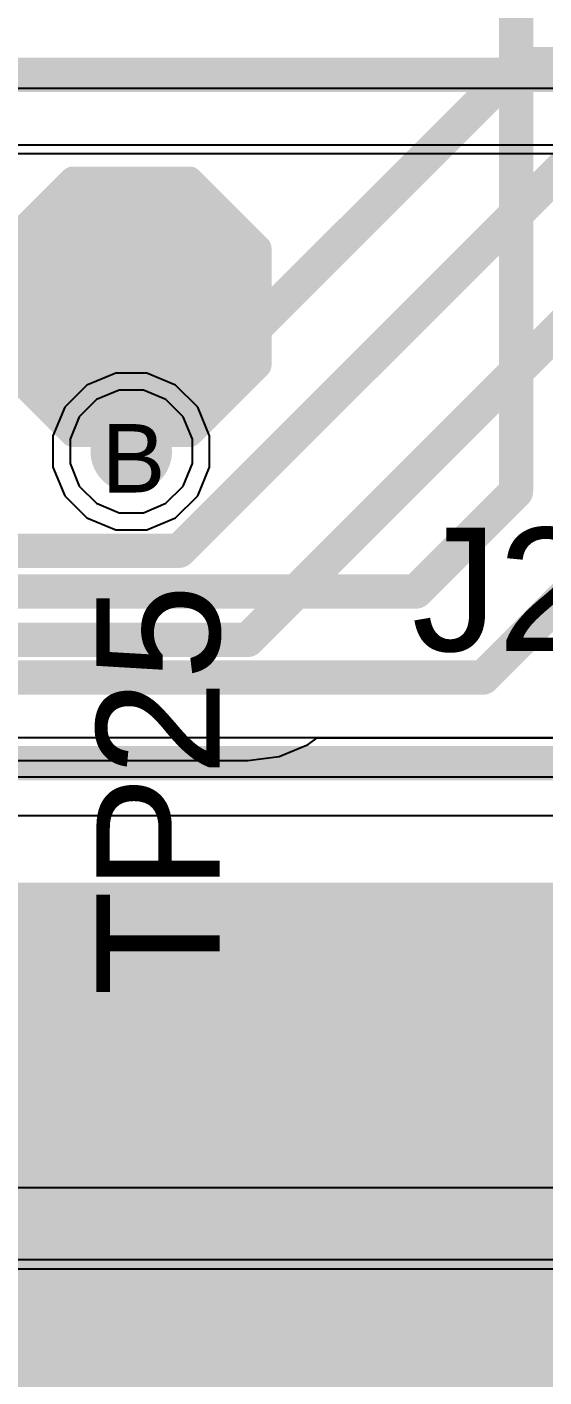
# Model space of a CAD drawing. Header units: inches. Extents: x 0 to 5379, y 0 to 5429.
# Drawn here: x 213.51 to 217.34, y 67.96 to 77.98 of the extents above; entities that cross this region are included whole.
import ezdxf

# ---------------------------------------------------------------- set-up
doc = ezdxf.new("R2010")
doc.units = ezdxf.units.IN
for name, color, linetype in [('Bottom Layer', 5, 'Continuous'), ('Bottom Solder', 6, 'Continuous'), ('Drill Drawing', 1, 'Continuous'), ('GND01', 16, 'Continuous'), ('GND02', 76, 'Continuous'), ('PWR', 156, 'Continuous'), ('SIG 01', 90, 'Continuous'), ('Top Layer', 1, 'Continuous'), ('Top Overlay', 2, 'Continuous'), ('Top Paste', 8, 'Continuous'), ('Top Solder', 216, 'Continuous'), ('Via Holes', 16, 'Continuous')]:
    doc.layers.add(name, color=color, linetype=linetype)
doc.styles.add('Arial', font='', dxfattribs={"height": 0.2})
doc.styles.get('Arial').set_extended_font_data('Arial')

# ---------------------------------------------------------------- blocks, each defined once
blk = doc.blocks.new('T__________174')
at = {"layer": 'Top Layer'}
blk.add_hatch(color=1, dxfattribs=at).paths.add_polyline_path([(0.381, 0.762), (-0.381, 0.762), (-0.762, 0.381), (-0.762, -0.381), (-0.381, -0.762), (0.381, -0.762), (0.762, -0.381), (0.762, 0.381)])
at = {"layer": 'Top Paste'}
blk.add_hatch(color=8, dxfattribs=at).paths.add_polyline_path([(0.381, 0.762), (-0.381, 0.762), (-0.762, 0.381), (-0.762, -0.381), (-0.381, -0.762), (0.381, -0.762), (0.762, -0.381), (0.762, 0.381)])
at = {"layer": 'Top Solder'}
blk.add_hatch(color=216, dxfattribs=at).paths.add_polyline_path([(0.432, 0.864), (-0.432, 0.864), (-0.864, 0.432), (-0.864, -0.432), (-0.432, -0.864), (0.432, -0.864), (0.864, -0.432), (0.864, 0.432)])
at = {"layer": 'Top Overlay'}
for points in [[(-0.432, 0.94, 0.2, 0.2, 0), (-0.94, 0.432, 0.2, 0.2, 0)], [(-0.432, 0.94, 0.2, 0.2, 0), (0.432, 0.94, 0.2, 0.2, 0)], [(0.432, 0.94, 0.2, 0.2, 0), (0.94, 0.432, 0.2, 0.2, 0)], [(-0.94, 0.432, 0.2, 0.2, 0), (-0.94, -0.432, 0.2, 0.2, 0)], [(0.94, 0.432, 0.2, 0.2, 0), (0.94, -0.432, 0.2, 0.2, 0)], [(-0.94, -0.432, 0.2, 0.2, 0), (-0.432, -0.94, 0.2, 0.2, 0)], [(0.94, -0.432, 0.2, 0.2, 0), (0.432, -0.94, 0.2, 0.2, 0)], [(-0.432, -0.94, 0.2, 0.2, 0), (0.432, -0.94, 0.2, 0.2, 0)]]:
    blk.add_lwpolyline(points, format="xyseb", dxfattribs=at)
for points in [[(-0.482, 0.94, 0.1, 0.1, 1), (-0.382, 0.94, 0.1, 0.1, 1)], [(-0.482, 0.94, 0.1, 0.1, 1), (-0.382, 0.94, 0.1, 0.1, 1)], [(0.382, 0.94, 0.1, 0.1, 1), (0.482, 0.94, 0.1, 0.1, 1)], [(0.382, 0.94, 0.1, 0.1, 1), (0.482, 0.94, 0.1, 0.1, 1)], [(-0.99, 0.432, 0.1, 0.1, 1), (-0.89, 0.432, 0.1, 0.1, 1)], [(-0.99, 0.432, 0.1, 0.1, 1), (-0.89, 0.432, 0.1, 0.1, 1)], [(0.89, 0.432, 0.1, 0.1, 1), (0.99, 0.432, 0.1, 0.1, 1)], [(0.89, 0.432, 0.1, 0.1, 1), (0.99, 0.432, 0.1, 0.1, 1)], [(-0.99, -0.432, 0.1, 0.1, 1), (-0.89, -0.432, 0.1, 0.1, 1)], [(-0.99, -0.432, 0.1, 0.1, 1), (-0.89, -0.432, 0.1, 0.1, 1)], [(0.89, -0.432, 0.1, 0.1, 1), (0.99, -0.432, 0.1, 0.1, 1)], [(0.89, -0.432, 0.1, 0.1, 1), (0.99, -0.432, 0.1, 0.1, 1)], [(-0.482, -0.94, 0.1, 0.1, 1), (-0.382, -0.94, 0.1, 0.1, 1)], [(-0.482, -0.94, 0.1, 0.1, 1), (-0.382, -0.94, 0.1, 0.1, 1)], [(0.382, -0.94, 0.1, 0.1, 1), (0.482, -0.94, 0.1, 0.1, 1)], [(0.382, -0.94, 0.1, 0.1, 1), (0.482, -0.94, 0.1, 0.1, 1)]]:
    blk.add_lwpolyline(points, format="xyseb", close=True, dxfattribs=at)

msp = doc.modelspace()

# ---------------------------------------------------------------- hatches: boundary and pattern name
at = {"layer": 'Bottom Layer'}
h = msp.add_hatch(color=5, dxfattribs=at)
edge = h.paths.add_edge_path()
edge.add_arc((214.279, 74.828), 0.2, 0, 360)
at = {"layer": 'Bottom Solder'}
h = msp.add_hatch(color=6, dxfattribs=at)
edge = h.paths.add_edge_path()
edge.add_arc((214.279, 74.828), 0.302, 0, 360)
msp.add_hatch(color=6, dxfattribs=at).paths.add_polyline_path([(191.321, 66.929), (348.971, 66.929), (348.971, 71.631), (191.321, 71.631)])
at = {"layer": 'GND01'}
h = msp.add_hatch(color=16, dxfattribs=at)
edge = h.paths.add_edge_path()
edge.add_arc((214.279, 74.828), 0.2, 0, 360)
at = {"layer": 'GND02'}
h = msp.add_hatch(color=76, dxfattribs=at)
edge = h.paths.add_edge_path()
edge.add_arc((214.279, 74.828), 0.2, 0, 360)
at = {"layer": 'PWR'}
h = msp.add_hatch(color=156, dxfattribs=at)
edge = h.paths.add_edge_path()
edge.add_arc((214.279, 74.828), 0.2, 0, 360)
at = {"layer": 'SIG 01'}
h = msp.add_hatch(color=90, dxfattribs=at)
edge = h.paths.add_edge_path()
edge.add_arc((214.279, 74.828), 0.2, 0, 360)
at = {"layer": 'Top Layer'}
h = msp.add_hatch(color=1, dxfattribs=at)
edge = h.paths.add_edge_path()
edge.add_arc((214.279, 74.828), 0.2, 0, 360)
at = {"layer": 'Top Solder'}
h = msp.add_hatch(color=216, dxfattribs=at)
edge = h.paths.add_edge_path()
edge.add_arc((214.279, 74.828), 0.302, 0, 360)
at = {"layer": 'Via Holes'}
h = msp.add_hatch(color=7, dxfattribs=at)
edge = h.paths.add_edge_path()
edge.add_arc((214.279, 74.828), 0.1, 0, 360)

# ---------------------------------------------------------------- linework, layer by layer
at = {"layer": 'Bottom Layer'}
for p, q in [((243.353, 72.705), (205.608, 72.705)), ((215.591, 72.655), (215.657, 72.705)), ((215.657, 72.705), (219.143, 72.705)), ((215.375, 72.565), (215.591, 72.655)), ((208.615, 72.535), (215.143, 72.535)), ((215.143, 72.535), (215.375, 72.565))]:
    msp.add_line(p, q, dxfattribs=at)
for points in [[(214.279, 74.828, 0.254, 0.254, 0), (217.153, 77.702, 0.254, 0.254, 0)], [(217.153, 77.702, 0.254, 0.254, 0), (228.514, 77.702, 0.254, 0.254, 0)], [(214.635, 74.092, 0.254, 0.254, 0), (217.534, 76.991, 0.254, 0.254, 0)], [(215.143, 73.431, 0.254, 0.254, 0), (217.941, 76.229, 0.254, 0.254, 0)], [(208.97, 74.092, 0.254, 0.254, 0), (214.635, 74.092, 0.254, 0.254, 0)], [(208.615, 73.431, 0.254, 0.254, 0), (215.143, 73.431, 0.254, 0.254, 0)]]:
    msp.add_lwpolyline(points, format="xyseb", dxfattribs=at)
for points in [[(217.09, 77.702, 0.127, 0.127, 1), (217.217, 77.702, 0.127, 0.127, 1)], [(217.09, 77.702, 0.127, 0.127, 1), (217.217, 77.702, 0.127, 0.127, 1)], [(214.216, 74.828, 0.127, 0.127, 1), (214.343, 74.828, 0.127, 0.127, 1)], [(214.571, 74.092, 0.127, 0.127, 1), (214.698, 74.092, 0.127, 0.127, 1)], [(214.571, 74.092, 0.127, 0.127, 1), (214.698, 74.092, 0.127, 0.127, 1)], [(215.079, 73.431, 0.127, 0.127, 1), (215.206, 73.431, 0.127, 0.127, 1)], [(215.079, 73.431, 0.127, 0.127, 1), (215.206, 73.431, 0.127, 0.127, 1)]]:
    msp.add_lwpolyline(points, format="xyseb", close=True, dxfattribs=at)
at = {"layer": 'GND01'}
for p, q in [((214.022, 75.213), (213.894, 75.086)), ((214.189, 75.282), (214.022, 75.213)), ((214.369, 75.282), (214.189, 75.282)), ((214.536, 75.213), (214.369, 75.282)), ((214.664, 75.086), (214.536, 75.213)), ((213.894, 75.086), (213.825, 74.919)), ((214.733, 74.919), (214.664, 75.086)), ((213.825, 74.919), (213.825, 74.738)), ((214.733, 74.738), (214.733, 74.919)), ((213.825, 74.738), (213.894, 74.571)), ((214.664, 74.571), (214.733, 74.738)), ((213.894, 74.571), (214.022, 74.444)), ((214.536, 74.444), (214.664, 74.571)), ((214.022, 74.444), (214.189, 74.374)), ((214.369, 74.374), (214.536, 74.444)), ((214.189, 74.374), (214.369, 74.374))]:
    msp.add_line(p, q, dxfattribs=at)
at = {"layer": 'GND02'}
for p, q in [((214.022, 75.213), (213.894, 75.086)), ((214.189, 75.282), (214.022, 75.213)), ((214.369, 75.282), (214.189, 75.282)), ((214.536, 75.213), (214.369, 75.282)), ((214.664, 75.086), (214.536, 75.213)), ((213.894, 75.086), (213.825, 74.919)), ((214.733, 74.919), (214.664, 75.086)), ((213.825, 74.919), (213.825, 74.738)), ((214.733, 74.738), (214.733, 74.919)), ((213.825, 74.738), (213.894, 74.571)), ((214.664, 74.571), (214.733, 74.738)), ((213.894, 74.571), (214.022, 74.444)), ((214.536, 74.444), (214.664, 74.571)), ((214.022, 74.444), (214.189, 74.374)), ((214.369, 74.374), (214.536, 74.444)), ((214.189, 74.374), (214.369, 74.374))]:
    msp.add_line(p, q, dxfattribs=at)
at = {"layer": 'PWR'}
for p, q in [((238.325, 77.521), (188.574, 77.521)), ((208.688, 77.038), (231.965, 77.038)), ((214.022, 75.213), (213.894, 75.086)), ((214.189, 75.282), (214.022, 75.213)), ((214.369, 75.282), (214.189, 75.282)), ((214.536, 75.213), (214.369, 75.282)), ((214.664, 75.086), (214.536, 75.213)), ((213.894, 75.086), (213.825, 74.919)), ((214.733, 74.919), (214.664, 75.086)), ((213.825, 74.919), (213.825, 74.738)), ((214.733, 74.738), (214.733, 74.919)), ((213.825, 74.738), (213.894, 74.571)), ((214.664, 74.571), (214.733, 74.738)), ((213.894, 74.571), (214.022, 74.444)), ((214.536, 74.444), (214.664, 74.571)), ((214.022, 74.444), (214.189, 74.374)), ((214.369, 74.374), (214.536, 74.444)), ((214.189, 74.374), (214.369, 74.374)), ((252.684, 69.367), (188.574, 69.367)), ((188.528, 68.834), (253.192, 68.834))]:
    msp.add_line(p, q, dxfattribs=at)
at = {"layer": 'SIG 01'}
for p, q in [((208.824, 77.104), (223.869, 77.104)), ((214.164, 75.409), (213.95, 75.321)), ((214.395, 75.409), (214.164, 75.409)), ((214.608, 75.321), (214.395, 75.409)), ((213.95, 75.321), (213.787, 75.158)), ((214.772, 75.158), (214.608, 75.321)), ((213.787, 75.158), (213.698, 74.944)), ((214.86, 74.944), (214.772, 75.158)), ((213.698, 74.944), (213.698, 74.713)), ((214.86, 74.713), (214.86, 74.944)), ((213.698, 74.713), (213.787, 74.499)), ((214.772, 74.499), (214.86, 74.713)), ((213.787, 74.499), (213.95, 74.336)), ((214.608, 74.336), (214.772, 74.499)), ((213.95, 74.336), (214.164, 74.247)), ((214.395, 74.247), (214.608, 74.336)), ((214.164, 74.247), (214.395, 74.247)), ((230.376, 68.762), (151.953, 68.762))]:
    msp.add_line(p, q, dxfattribs=at)
for points in [[(205.885, 77.622, 0.254, 0.254, 0), (224.083, 77.622, 0.254, 0.254, 0)], [(151.953, 68.18, 0.381, 0.381, 0), (230.617, 68.18, 0.381, 0.381, 0)]]:
    msp.add_lwpolyline(points, format="xyseb", dxfattribs=at)
at = {"layer": 'Top Layer'}
for p, q in [((0.381, 72.415), (350, 72.415)), ((195.543, 72.129), (217.53, 72.129))]:
    msp.add_line(p, q, dxfattribs=at)
for points in [[(217.132, 74.531, 0.254, 0.254, 0), (217.132, 80.589, 0.254, 0.254, 0)], [(213.188, 75.902, 0.254, 0.254, 0), (214.279, 75.902, 0.254, 0.254, 0)], [(214.279, 74.828, 0.254, 0.254, 0), (214.279, 75.902, 0.254, 0.254, 0)], [(216.389, 73.789, 0.254, 0.254, 0), (217.132, 74.531, 0.254, 0.254, 0)], [(216.887, 73.151, 0.254, 0.254, 0), (218.019, 74.283, 0.254, 0.254, 0)], [(203.903, 73.789, 0.254, 0.254, 0), (216.389, 73.789, 0.254, 0.254, 0)], [(198.046, 73.151, 0.254, 0.254, 0), (216.887, 73.151, 0.254, 0.254, 0)], [(195.543, 72.517, 0.254, 0.254, 0), (217.53, 72.517, 0.254, 0.254, 0)]]:
    msp.add_lwpolyline(points, format="xyseb", dxfattribs=at)
for points in [[(214.216, 75.902, 0.127, 0.127, 1), (214.343, 75.902, 0.127, 0.127, 1)], [(214.216, 75.902, 0.127, 0.127, 1), (214.343, 75.902, 0.127, 0.127, 1)], [(214.216, 74.828, 0.127, 0.127, 1), (214.343, 74.828, 0.127, 0.127, 1)], [(217.068, 74.531, 0.127, 0.127, 1), (217.195, 74.531, 0.127, 0.127, 1)], [(217.068, 74.531, 0.127, 0.127, 1), (217.195, 74.531, 0.127, 0.127, 1)], [(216.325, 73.789, 0.127, 0.127, 1), (216.452, 73.789, 0.127, 0.127, 1)], [(216.325, 73.789, 0.127, 0.127, 1), (216.452, 73.789, 0.127, 0.127, 1)], [(216.823, 73.151, 0.127, 0.127, 1), (216.95, 73.151, 0.127, 0.127, 1)], [(216.823, 73.151, 0.127, 0.127, 1), (216.95, 73.151, 0.127, 0.127, 1)]]:
    msp.add_lwpolyline(points, format="xyseb", close=True, dxfattribs=at)

# ---------------------------------------------------------------- block references
at = {"rotation": 90}
msp.add_blockref('T__________174', (214.279, 75.902), dxfattribs=at)

# ---------------------------------------------------------------- texts
at = {"layer": 'Drill Drawing', "style": 'Arial'}
msp.add_text('B', height=0.508, dxfattribs=at).set_placement((214.059, 74.524))
at = {"layer": 'Top Overlay', "style": 'Arial'}
msp.add_text('J20', height=0.9144, dxfattribs=at).set_placement((216.358, 73.348))
msp.add_text('TP25', height=0.9144, rotation=90, dxfattribs=at).set_placement((214.935, 70.79))

doc.saveas('drawing.dxf')
